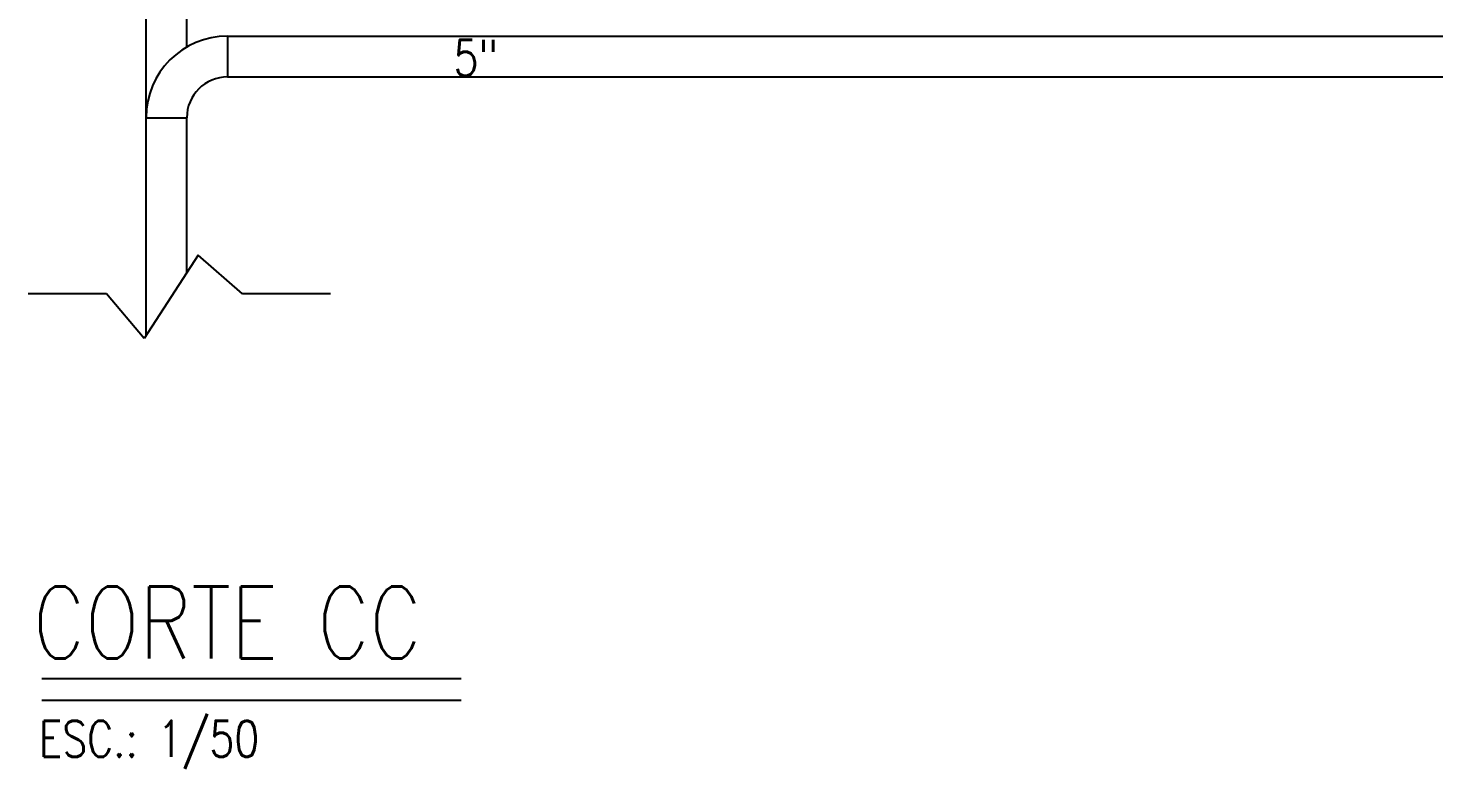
# Model space of a CAD drawing. Header units: millimetres. Extents: x -312439 to 477422, y -331570 to 212570.
# Drawn here: x 357955 to 362824, y 126988 to 129554 of the extents above; entities that cross this region are included whole.
import ezdxf
from ezdxf.enums import TextEntityAlignment as Align

# ---------------------------------------------------------------- set-up
doc = ezdxf.new("R2010")
doc.units = ezdxf.units.MM
for name, color, linetype in [('1', 7, 'Continuous'), ('2', 2, 'Continuous'), ('4', 4, 'Continuous'), ('ARCONDTEXTO', 4, 'Continuous')]:
    doc.layers.add(name, color=color, linetype=linetype)
doc.styles.add('ROMANS', font='romans.shx', dxfattribs={"height": 187.5})

msp = doc.modelspace()

# ---------------------------------------------------------------- linework, layer by layer
at = {"color": 5, "linetype": 'Continuous', "extrusion": (0, 1, 0)}
for p, q in [((358363.735, 128488.753), (358363.735, 130342.57)), ((358505.035, 129488.955), (358505.035, 130342.57)), ((358646.335, 129526.817), (358646.335, 129385.517)), ((358646.335, 129526.817), (366285.776, 129526.817)), ((358646.335, 129385.517), (366285.776, 129385.517)), ((358363.735, 129244.217), (358505.035, 129244.217)), ((358505.035, 128707.118), (358505.035, 129244.217))]:
    msp.add_line(p, q, dxfattribs=at)
at = {"color": 2}
for p, q in [((358544.111, 128767.507, 0), (358357.693, 128479.416, 0)), ((358697.858, 128634.098, 0), (358544.111, 128767.507, 0)), ((358227.008, 128634.098, 0), (357955.396, 128634.098, 0)), ((358357.693, 128479.416, 0), (358227.008, 128634.098, 0)), ((359002.894, 128634.098, 0), (358697.858, 128634.098, 0))]:
    msp.add_line(p, q, dxfattribs=at)
at = {"color": 5, "linetype": 'Continuous'}
for radius in [282.6, 141.3]:
    msp.add_arc((358646.335, 129244.217), radius, 90, 180, dxfattribs=at)
at = {"layer": '1', "color": 1}
msp.add_line((358002.629, 127226.91), (359455.134, 127226.91), dxfattribs=at)
at = {"layer": '2', "color": 2}
msp.add_line((358002.629, 127301.91), (359455.134, 127301.91), dxfattribs=at)

# ---------------------------------------------------------------- texts
at = {"layer": '2', "color": 2, "style": 'ROMANS', "width": 0.8}
msp.add_text('CORTE CC', height=250, dxfattribs=at).set_placement((357972.114, 127495.611), align=Align.MIDDLE_LEFT)
at = {"layer": '4', "color": 4, "style": 'ROMANS', "width": 0.8}
msp.add_text('ESC.: 1/50', height=125, dxfattribs=at).set_placement((357992.629, 127092.552), align=Align.MIDDLE_LEFT)
at = {"layer": 'ARCONDTEXTO', "linetype": 'Continuous', "lineweight": -3, "style": 'ROMANS', "width": 0.8}
msp.add_text('5"', height=125, dxfattribs=at).set_placement((359429.342, 129389.187))

doc.saveas('drawing.dxf')
